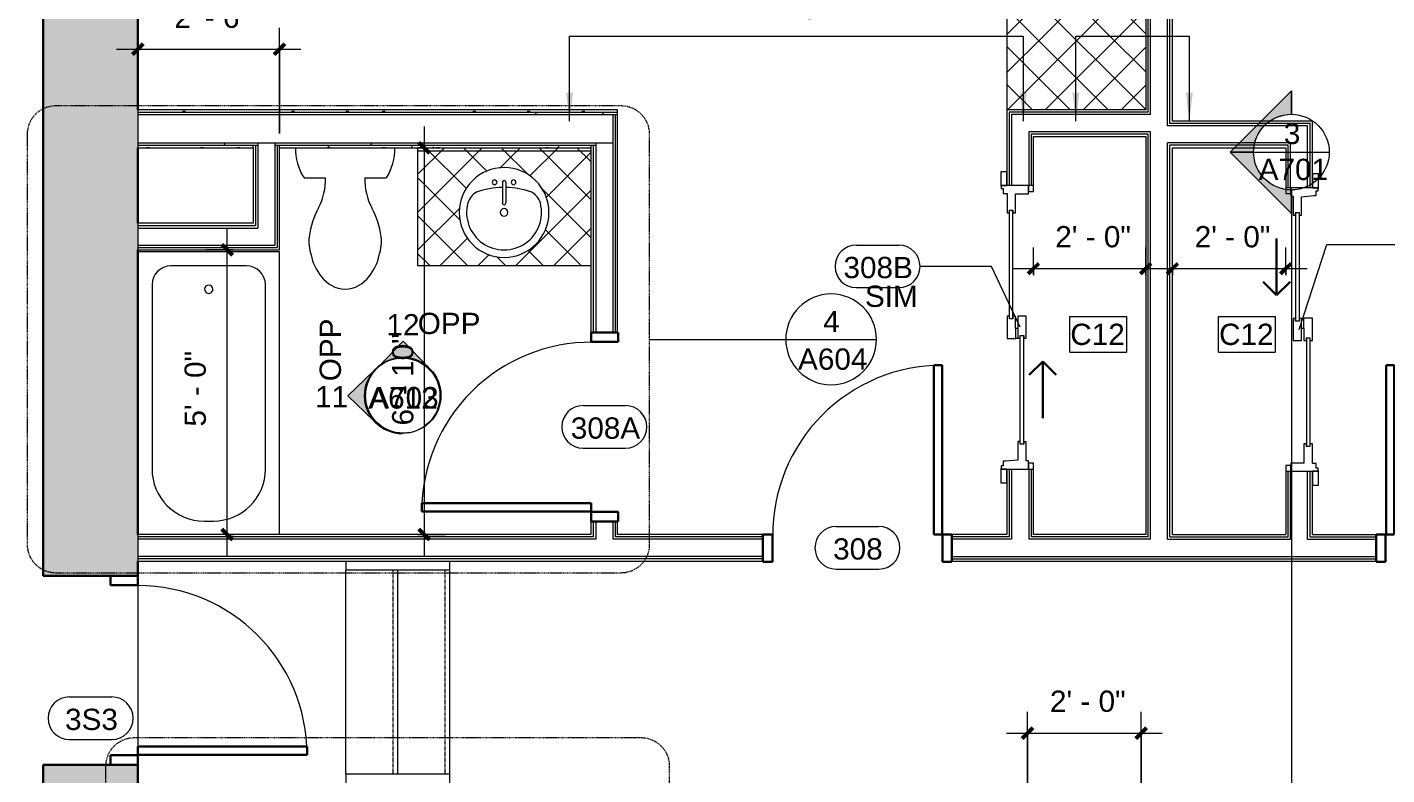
# Model space of a CAD drawing. Header units: inches. Extents: x -1176 to 1474, y -2632 to 978.
# Drawn here: x -593.5 to -305.8, y 305 to 463.2 of the extents above; entities that cross this region are included whole.
import ezdxf

# ---------------------------------------------------------------- set-up
doc = ezdxf.new("R2010")
doc.units = ezdxf.units.IN
doc.header["$MEASUREMENT"] = 0
doc.linetypes.add('Dash Dot 3_16_', pattern=[0.3125, 0.1875, -0.0625, 0, -0.0625])
doc.linetypes.add('Overhead 1_16_', pattern=[0.101562, 0.0625, -0.039062])
for name, color, linetype, lineweight in [('A-ANNO-DIMS', 211, 'Continuous', 9), ('A-ANNO-DIMS-48', 211, 'Continuous', 9), ('A-ANNO-KEYN', 231, 'Continuous', 9), ('A-ANNO-NOTE', 131, 'Continuous', 9), ('A-ANNO-SYMB', 150, 'Continuous', 9), ('A-DETL-GENF', 92, 'Continuous', 9), ('A-DOOR', 31, 'Continuous', 18), ('A-DOOR-FRAM', 31, 'Continuous', 30), ('A-DOOR-GLAZ', 31, 'Continuous', 9), ('A-DOOR-IDEN', 31, 'Continuous', 9), ('A-DOOR-OPNG', 31, 'Continuous', 30), ('A-WALL', 113, 'Continuous', 18), ('A-WALL-PATT', 111, 'Continuous', 18), ('G-ANNO-SYMB', 111, 'Continuous', 9), ('I-WALL', 2, 'Continuous', 18), ('P-SANR-FIXT', 6, 'Continuous', 9), ('Q-CASE', 31, 'Continuous', 9), ('S-STRS', 31, 'Continuous', 18)]:
    doc.layers.add(name, color=color, linetype=linetype, lineweight=lineweight)
doc.styles.add('Arial', font='arial.ttf', dxfattribs={"height": 4.5})
doc.styles.add('Swis721 Lt BT', font='swissl.ttf', dxfattribs={"height": 4.5})
doc.styles.add('Swis721 Lt BT_2', font='swissl.ttf', dxfattribs={"height": 0.09375})
doc.dimstyles.new('OTJ_-_3_32__Linear__1_2__Tolerance', dxfattribs={"dimscale": 12, "dimtxt": 4.748918, "dimasz": 0.1875, "dimexe": 0.375, "dimexo": 0.25, "dimgap": 0.25, "dimtad": 1, "dimdec": 1, "dimrnd": 0.5, "dimzin": 3, "dimdsep": 46, "dimlunit": 4, "dimtxsty": 'Swis721 Lt BT', "dimblk1": 'OBLIQUE', "dimblk2": 'OBLIQUE', "dimsah": 1, "dimcen": 0.09, "dimdle": 0.375, "dimazin": 0, "dimtfac": 1, "dimtdec": 4, "dimtix": 1, "dimtmove": 0, "dimatfit": 3, "dimfxl": 1, "dimtvp": 1, "dimfrac": 2, "dimtolj": 1, "dimtzin": 0, "dimarcsym": 2})
doc.dimstyles.new('OTJ_-_3_32__Linear__1_2__Tolerance_1', dxfattribs={"dimscale": 12, "dimtxt": 4.748918, "dimasz": 0.1875, "dimexe": 0.375, "dimexo": 0.25, "dimgap": 0.25, "dimtad": 1, "dimdec": 1, "dimrnd": 0.5, "dimzin": 3, "dimdsep": 46, "dimlunit": 4, "dimtxsty": 'Swis721 Lt BT', "dimblk1": 'OBLIQUE', "dimblk2": 'OBLIQUE', "dimsah": 1, "dimcen": 0.09, "dimdle": 0.375, "dimazin": 0, "dimtfac": 1, "dimtdec": 4, "dimtix": 1, "dimtmove": 2, "dimatfit": 3, "dimfxl": 1, "dimtvp": 1, "dimfrac": 2, "dimtolj": 1, "dimtzin": 0, "dimarcsym": 2})
pattern_1 = [(0, (0, 0), (15.36, 3.84), [0.634, -10.886, 0.634, -10.886, -61.44]), (0, (0, 0), (15.36, 3.84), [-23.04, 0.634, -22.406, 0.634, -10.886, -26.88]), (0, (0, 0), (15.36, 3.84), [-57.6, 0.634, -7.046, 0.634, -18.566]), (120, (5.76, 1.92), (-11.005538, 11.38215), [0.634, -10.886, 0.634, -10.886, -61.44]), (120, (5.76, 1.92), (-11.005538, 11.38215), [-23.04, 0.634, -22.406, 0.634, -10.886, -26.88]), (120, (5.76, 1.92), (-11.005538, 11.38215), [-57.6, 0.634, -7.046, 0.634, -18.566]), (240, (7.68, 9.6), (-4.354462, -15.22215), [0.634, -10.886, 0.634, -10.886, -61.44]), (240, (7.68, 9.6), (-4.354462, -15.22215), [-23.04, 0.634, -22.406, 0.634, -10.886, -26.88]), (240, (7.68, 9.6), (-4.354462, -15.22215), [-57.6, 0.634, -7.046, 0.634, -18.566])]

# ---------------------------------------------------------------- blocks, each defined once
blk = doc.blocks.new('Single Flush - D1 3_ X 8_-8250001-3rd Floor Construction')
at = {"layer": 'A-DOOR', "lineweight": 30}
for p, q in [((16.15625, -2.8125), (17.90625, -2.8125)), ((16.15625, -38.625), (16.15625, -2.8125)), ((17.90625, -2.8125), (17.90625, -38.625)), ((17.90625, -38.625), (16.15625, -38.625))]:
    blk.add_line(p, q, dxfattribs=at)
at = {"layer": 'A-DOOR', "lineweight": 9}
blk.add_arc((17.90625, -2.8125), 35.8125, 179.5, 270, dxfattribs=at)
at = {"layer": 'A-DOOR-FRAM'}
for p, q in [((-20, 2.9375), (-20, -2.8125)), ((-20, 2.9375), (-18, 2.9375)), ((-18, 2.9375), (-18, -2.8125)), ((18.000004, 2.9375), (18.000004, -2.8125)), ((18.000004, 2.9375), (20.000004, 2.9375)), ((20.000004, 2.9375), (20.000004, -2.8125)), ((-20, -2.8125), (-18, -2.8125)), ((18.000004, -2.8125), (20.000004, -2.8125))]:
    blk.add_line(p, q, dxfattribs=at)
blk = doc.blocks.new('Single Flush - D2 3_ X 8_-8249846-3rd Floor Construction')
at = {"layer": 'A-DOOR', "lineweight": 30}
for p, q in [((16.15625, 45.8125), (16.15625, 10)), ((17.90625, 45.8125), (16.15625, 45.8125)), ((17.90625, 10), (17.90625, 45.8125)), ((16.15625, 10), (17.90625, 10))]:
    blk.add_line(p, q, dxfattribs=at)
at = {"layer": 'A-DOOR', "lineweight": 9}
for start, end in [(90, 179.9988288), (179.9988288, 180.5)]:
    blk.add_arc((17.90625, 10), 35.8125, start, end, dxfattribs=at)
at = {"layer": 'A-DOOR-FRAM'}
for p, q in [((-20, 4.25), (-20, 10)), ((-20, 10), (-18, 10)), ((-18, 4.25), (-18, 10)), ((18.000004, 4.25), (18.000004, 10)), ((18.000004, 10), (20.000004, 10)), ((20.000004, 4.25), (20.000004, 10)), ((-20, 4.25), (-18, 4.25)), ((18.000004, 4.25), (20.000004, 4.25))]:
    blk.add_line(p, q, dxfattribs=at)
blk = doc.blocks.new('Door-Sliding-JELD-WEN-2_Panel-Stationary_Active-Wide_Stile-EpicVue - D6 5_ X 8_-8222142-3rd Floor Construction')
at = {"layer": 'A-DETL-GENF'}
for p, q in [((-29.86, 4.12), (-32.91, 4.12)), ((-32.91, 4.12), (-32.91, 2.86)), ((-30, 2.86), (-30, 4.04)), ((-30, 4.04), (-29.86, 4.04)), ((-29.34, 4.01), (-30, 4.01)), ((-30, 4.01), (-30, -1.74)), ((-29.86, 4.04), (-29.86, 4.12)), ((-29.34, 3.61), (-29.34, 4.01)), ((-28.34, 3.61), (-29.34, 3.61)), ((-28.34, 3.12), (-28.34, 3.61)), ((-28.11, 0.52), (-28.34, 3.12)), ((29.34, 3.61), (28.33, 3.61)), ((28.33, 3.61), (28.33, 2.8)), ((30, 4.01), (29.34, 4.01)), ((29.34, 4.01), (29.34, 3.61)), ((29.86, 4.12), (29.86, 4.04)), ((32.91, 4.12), (29.86, 4.12)), ((29.86, 4.04), (30, 4.04)), ((30, 4.04), (30, 2.86)), ((30, -1.74), (30, 4.01)), ((32.91, 2.86), (32.91, 4.12)), ((-32.91, 2.86), (-30, 2.86)), ((-24.21, 0.52), (-28.11, 0.52)), ((-24.75, -0.74), (-24.75, 0.01)), ((-24.75, 0.01), (-24.21, 0.01)), ((-24.21, 0.01), (-24.21, 0.52)), ((2.32, 2.8), (-2.37, 2.8)), ((-2.37, 2.8), (-2.37, 0.96)), ((-2.37, 0.96), (-2.32, 0.96)), ((-2.32, 1.01), (-2.32, 0.96)), ((-0.28, 1.01), (-2.32, 1.01)), ((-2.32, 0.96), (-2.32, 0.01)), ((-0.28, 0.52), (-2.32, 0.52)), ((-2.32, 0.01), (-1.78, 0.01)), ((-1.78, 0.01), (-1.78, -0.74)), ((-0.28, 0.52), (-0.28, 1.01)), ((-0.28, 1.01), (2.31, 1.01)), ((2.31, 0.52), (-0.28, 0.52)), ((1.78, 1.54), (1.78, 2.29)), ((1.78, 2.29), (2.32, 2.29)), ((2.31, 1.54), (1.78, 1.54)), ((2.31, 1.01), (2.31, 1.54)), ((2.31, -1.27), (2.31, 0.52)), ((2.32, 2.29), (2.32, 2.8)), ((24.2, 2.8), (24.2, 2.29)), ((28.33, 2.8), (24.2, 2.8)), ((24.2, 2.29), (24.75, 2.29)), ((24.75, 1.54), (24.21, 1.54)), ((24.21, 1.54), (24.21, 1.01)), ((24.21, 1.01), (28.25, 1.01)), ((24.75, 2.29), (24.75, 1.54)), ((28.25, 1.01), (28.25, -1.74)), ((30, 2.86), (32.91, 2.86)), ((-30, -1.74), (-28.25, -1.74)), ((-28.25, -1.74), (-28.25, -1.27)), ((-28.25, -1.27), (-24.22, -1.27)), ((-24.22, -0.74), (-24.75, -0.74)), ((-24.22, -1.27), (-24.22, -0.74)), ((-1.78, -0.74), (-2.31, -0.74)), ((-2.31, -0.74), (-2.31, -1.27)), ((-2.31, -1.27), (2.31, -1.27)), ((28.25, -1.74), (30, -1.74))]:
    blk.add_line(p, q, dxfattribs=at)
at = {"layer": 'A-DOOR-FRAM', "lineweight": 9}
for p, q in [((-28.75, -1.74), (-30, -1.74)), ((-30, -1.74), (-30, -2.81)), ((-30, -2.81), (-28.75, -2.81)), ((-28.75, -2.81), (-28.75, -1.74)), ((28.75, -1.74), (28.75, -2.81)), ((30, -1.74), (28.75, -1.74)), ((28.75, -2.81), (30, -2.81)), ((30, -2.81), (30, -1.74))]:
    blk.add_line(p, q, dxfattribs=at)
at = {"layer": 'A-DOOR-GLAZ'}
for p, q in [((-24.75, 0.01), (-1.78, 0.01)), ((1.78, 2.29), (24.75, 2.29)), ((1.78, 1.54), (24.75, 1.54)), ((-24.75, -0.74), (-1.78, -0.74))]:
    blk.add_line(p, q, dxfattribs=at)
at = {"layer": 'A-DOOR-OPNG'}
for p, q in [((-10.1, -1.92), (-7.27, -4.75)), ((-7.27, -4.75), (-19.27, -4.75)), ((-10.1, -7.58), (-7.27, -4.75))]:
    blk.add_line(p, q, dxfattribs=at)
blk = doc.blocks.new('Vanity Counter Top w Round Sink Hole - 24_ Depth-7683068-3rd Floor Construction')
at = {"layer": 'Q-CASE'}
h = blk.add_hatch(dxfattribs=at)
h.set_pattern_fill('FP_26', color=256, style=0, pattern_type=2)
h.set_pattern_definition([(225, (-526.459, 437.708), (4.006467, -4.006467), []), (315, (-526.459, 437.708), (4.006467, 4.006467), [])])
h.paths.add_polyline_path([(-38.01, 25), (-52.26, 25), (-52.26, 0), (-15.64, 0), (-15.64, 25), (-34.58, 25)], flags=0)
h.paths.add_polyline_path([(-33.89, 23.21), (-31.77, 22.97), (-29.77, 22.27), (-27.96, 21.14), (-26.46, 19.63), (-25.33, 17.83), (-24.63, 15.82), (-24.39, 13.71), (-24.63, 11.59), (-25.33, 9.59), (-26.46, 7.78), (-27.96, 6.28), (-29.77, 5.15), (-31.77, 4.45), (-33.89, 4.21), (-36, 4.45), (-38.01, 5.15), (-39.81, 6.28), (-41.31, 7.78), (-42.45, 9.59), (-43.15, 11.59), (-43.39, 13.71), (-43.15, 15.82), (-42.45, 17.83), (-41.31, 19.63), (-39.81, 21.14), (-38.01, 22.27), (-36, 22.97)], flags=0)
for p, q in [((-52.26, 25), (-15.64, 25)), ((-15.64, 25), (-15.64, 0)), ((-52.26, 0.75), (-15.64, 0.75))]:
    blk.add_line(p, q, dxfattribs=at)
blk = doc.blocks.new('Sink Vanity-Round - 19_ x 19_-V8-3rd Floor Construction')
at = {"layer": 'P-SANR-FIXT'}
for p, q in [((3.43, -9.73), (3.43, -5.36)), ((4.18, -9.73), (4.18, -5.36))]:
    blk.add_line(p, q, dxfattribs=at)
for centre, radius, start, end in [((3.81, -3.35), 9.5, 90, 270), ((3.81, -3.35), 9.5, 270, 90), ((3.81, -3.35), 7.93, 345.3071, 194.6929), ((3.81, -3.35), 0.812, 0, 180), ((0.05, -4.11), 4.12, 197.8096, 239.2073), ((3.81, -3.35), 0.812, 180, 0), ((3.81, -5.36), 0.375, 0, 180), ((7.56, -4.11), 4.12, 300.7927, 342.1904), ((3.81, 9.17), 17.81, 250.7914, 268.7933), ((3.81, 9.17), 17.81, 271.2067, 289.2086), ((1.81, -9.73), 0.5, 0, 180), ((1.81, -9.73), 0.5, 180, 0), ((3.81, -9.73), 0.375, 180, 0), ((5.81, -9.73), 0.5, 0, 180), ((5.81, -9.73), 0.5, 180, 0)]:
    blk.add_arc(centre, radius, start, end, dxfattribs=at)
blk = doc.blocks.new('Single Flush - D2 3_ X 8_-V19-3rd Floor Construction')
at = {"layer": 'A-DOOR', "lineweight": 30}
for p, q in [((16.15625, -2.8125), (17.90625, -2.8125)), ((16.15625, -38.625), (16.15625, -2.8125)), ((17.90625, -2.8125), (17.90625, -38.625)), ((17.90625, -38.625), (16.15625, -38.625))]:
    blk.add_line(p, q, dxfattribs=at)
at = {"layer": 'A-DOOR', "lineweight": 9}
blk.add_arc((17.90625, -2.8125), 35.8125, 179.5, 270, dxfattribs=at)
at = {"layer": 'A-DOOR-FRAM'}
for p, q in [((-20, 2.9375), (-20, -2.8125)), ((-20, 2.9375), (-18, 2.9375)), ((-18, 2.9375), (-18, -2.8125)), ((18.000004, 2.9375), (18.000004, -2.8125)), ((18.000004, 2.9375), (20.000004, 2.9375)), ((20.000004, 2.9375), (20.000004, -2.8125)), ((-20, -2.8125), (-18, -2.8125)), ((18.000004, -2.8125), (20.000004, -2.8125))]:
    blk.add_line(p, q, dxfattribs=at)
blk = doc.blocks.new('Tub-Rectangular-3D - Tub-Rectangular-3D-8437104-3rd Floor Construction')
at = {"layer": 'P-SANR-FIXT'}
for p, q in [((16.13, 40), (-43.72, 40)), ((-43.72, 40), (-43.72, 10)), ((2.28, 37), (-36.72, 37)), ((-40.72, 33), (-40.72, 17)), ((13.28, 24), (13.28, 26)), ((-36.72, 13), (2.28, 13))]:
    blk.add_line(p, q, dxfattribs=at)
for centre, radius, start, end in [((-36.72, 33), 4, 90, 180), ((2.28, 26), 11, 360, 90), ((-35.77, 25), 0.875, 90, 270), ((-35.77, 25), 0.875, 270, 90), ((2.28, 24), 11, 270, 0), ((-36.72, 17), 4, 180, 270)]:
    blk.add_arc(centre, radius, start, end, dxfattribs=at)
blk = doc.blocks.new('P-Toilet-Floor-3D - Floor Mount-V42-3rd Floor Construction')
at = {"layer": 'P-SANR-FIXT'}
for p, q in [((-8.7, -8.31), (-4.13, -8.31)), ((4.13, -8.31), (8.7, -8.31))]:
    blk.add_line(p, q, dxfattribs=at)
for centre, radius, start, end in [((0.69, -2.25), 11.19, 178.4343, 212.8527), ((-0.69, -2.25), 11.19, 327.1473, 1.5657), ((-17.85, -8.46), 13.72, 332.9997, 0.6089), ((17.85, -8.46), 13.72, 179.3911, 207.0003), ((9.41, -22.94), 17.16, 151.2397, 172.7867), ((-9.41, -22.94), 17.16, 7.2133, 28.7603), ((0.88, -21.86), 8.56, 172.7867, 198.8936), ((-0.88, -21.86), 8.56, 341.1064, 7.2133), ((2.68, -22.72), 10.08, 190.9157, 219.9319), ((-2.68, -22.72), 10.08, 320.0681, 349.0843), ((0.18, -25.42), 6.45, 215.8378, 268.4031), ((-0.18, -25.42), 6.45, 271.5969, 324.1622)]:
    blk.add_arc(centre, radius, start, end, dxfattribs=at)
blk = doc.blocks.new('Single Flush - D1 3_ X 8_-8249534-3rd Floor Construction')
at = {"layer": 'A-DOOR', "lineweight": 30}
for p, q in [((16.15625, 38.625), (16.15625, 2.8125)), ((17.90625, 38.625), (16.15625, 38.625)), ((17.90625, 2.8125), (17.90625, 38.625)), ((16.15625, 2.8125), (17.90625, 2.8125))]:
    blk.add_line(p, q, dxfattribs=at)
at = {"layer": 'A-DOOR', "lineweight": 9}
blk.add_arc((17.90625, 2.8125), 35.8125, 90, 180.5, dxfattribs=at)
at = {"layer": 'A-DOOR-FRAM'}
for p, q in [((-20, -2.9375), (-20, 2.8125)), ((-20, 2.8125), (-18, 2.8125)), ((-18, -2.9375), (-18, 2.8125)), ((18.000004, -2.9375), (18.000004, 2.8125)), ((18.000004, 2.8125), (20.000004, 2.8125)), ((20.000004, -2.9375), (20.000004, 2.8125)), ((-20, -2.9375), (-18, -2.9375)), ((18.000004, -2.9375), (20.000004, -2.9375))]:
    blk.add_line(p, q, dxfattribs=at)
blk = doc.blocks.new('Desk67 - Desk-7661399-3rd Floor Construction')
at = {"layer": 'Q-CASE'}
h = blk.add_hatch(dxfattribs=at)
h.set_pattern_fill('FP_27', color=256, style=0, pattern_type=2)
h.set_pattern_definition([(315, (1782.499, 107.008), (4.006467, 4.006467), []), (45, (1782.499, 107.008), (-4.006467, 4.006467), [])])
h.paths.add_polyline_path([(2228.21, 463.83), (2326.18, 463.83), (2326.18, 493.2), (2322.79, 493.2), (2322.43, 492.75), (2322.06, 492.63), (2321.68, 492.53), (2321.66, 492.09), (2321.36, 491.93), (2320.8, 491.94), (2320.53, 492.11), (2320.53, 492.53), (2319.9, 492.71), (2319.75, 492.77), (2319.42, 493.2), (2228.21, 493.2), (2228.21, 475.8)], flags=0)
for p, q in [((2319.44, 493.2), (2228.21, 493.2)), ((2326.18, 493.2), (2322.77, 493.2)), ((2326.18, 484.57), (2326.18, 493.2))]:
    blk.add_line(p, q, dxfattribs=at)
blk = doc.blocks.new('Door Tag - Door Tag-41184-3rd Floor Construction')
at = {"layer": 'A-DOOR-IDEN'}
for p, q in [((-0.09375, 0.09375), (0.09375, 0.09375)), ((-0.09375, -0.09375), (0.09375, -0.09375))]:
    blk.add_line(p, q, dxfattribs=at)
for centre, start, end in [((-0.09375, 0), 90, 270), ((0.09375, 0), 270, 90)]:
    blk.add_arc(centre, 0.09375, start, end, dxfattribs=at)
blk = doc.blocks.new('Elevation - Filled Arrow 2-347888-3rd Floor Construction')
at = {"layer": 'G-ANNO-SYMB'}
blk.add_circle((0, 0), 0.1664, dxfattribs=at)
blk = doc.blocks.new('Elevation - Filled Arrow-151867-3rd Floor Construction')
at = {"layer": 'G-ANNO-SYMB'}
h = blk.add_hatch(color=256, dxfattribs=at)
edge = h.paths.add_edge_path(flags=0)
edge.add_line((0, 0.2393), (0.1103, 0.1247))
edge.add_arc((-0.0002, -0.0002), 0.1667, 48.49802, 130.55707)
edge.add_line((-0.1085, 0.1265), (0, 0.2393))
for p, q in [((0, 0.2393), (-0.1085, 0.1265)), ((-0.1084, 0.1266), (0, 0.2393)), ((0, 0.2393), (-0.1084, 0.1266)), ((0, 0.2393), (0.11, 0.1249)), ((0.1103, 0.1247), (0, 0.2393))]:
    blk.add_line(p, q, dxfattribs=at)
blk.add_arc((-0.0002, -0.0002), 0.1667, 48.49802, 130.55707, dxfattribs=at)
blk.add_ellipse((-0.0002, -0.0001), major_axis=(-0.1667, 0), ratio=0.999376, start_param=3.141593, end_param=6.283185, dxfattribs=at)
blk = doc.blocks.new('DIMBLOCK23-3rd Floor Construction')
at = {"layer": 'A-ANNO-DIMS-48'}
for p, q in [((-351.2, 410.7), (-351.2, 416.61)), ((-327.2, 410.7), (-327.2, 416.61)), ((-355.7, 412.11), (-322.7, 412.11)), ((-351.2, 412.11), (-351.2, 410.7)), ((-327.2, 412.11), (-327.2, 410.7))]:
    blk.add_line(p, q, dxfattribs=at)
at = {"layer": 'A-ANNO-DIMS-48', "lineweight": 50}
for p, q in [((-351.2, 412.11), (-352.32, 410.98)), ((-351.2, 412.11), (-350.07, 413.23)), ((-327.2, 412.11), (-328.32, 410.98)), ((-327.2, 412.11), (-326.07, 413.23))]:
    blk.add_line(p, q, dxfattribs=at)
at = {"layer": 'A-ANNO-DIMS-48', "color": 0, "insert": (-346.47, 421.12), "char_height": 4.5, "width": 17.4579, "attachment_point": 1, "line_spacing_factor": 1.005062, "style": 'Swis721 Lt BT'}
blk.add_mtext('2\' - 0"', dxfattribs=at)
blk = doc.blocks.new('_Oblique')
at = {"color": 0, "linetype": 'ByBlock', "lineweight": -2}
blk.add_line((-0.5, -0.5), (0.5, 0.5), dxfattribs=at)
blk = doc.blocks.new('DIMBLOCK24-3rd Floor Construction')
at = {"layer": 'A-ANNO-DIMS-48'}
for p, q in [((-380.57, 410.7), (-380.57, 416.61)), ((-356.82, 410.7), (-356.82, 416.61)), ((-385.07, 412.11), (-352.32, 412.11)), ((-380.57, 412.11), (-380.57, 410.7)), ((-356.82, 412.11), (-356.82, 410.7))]:
    blk.add_line(p, q, dxfattribs=at)
at = {"layer": 'A-ANNO-DIMS-48', "lineweight": 50}
for p, q in [((-380.57, 412.11), (-381.7, 410.98)), ((-380.57, 412.11), (-379.45, 413.23)), ((-356.82, 412.11), (-357.95, 410.98)), ((-356.82, 412.11), (-355.7, 413.23))]:
    blk.add_line(p, q, dxfattribs=at)
at = {"layer": 'A-ANNO-DIMS-48', "color": 0, "insert": (-375.97, 421.12), "char_height": 4.5, "width": 17.4579, "attachment_point": 1, "line_spacing_factor": 1.005062, "style": 'Swis721 Lt BT'}
blk.add_mtext('2\' - 0"', dxfattribs=at)
blk = doc.blocks.new('Align symbol - U shaped 2016 - symbol_align 01-7599245-3rd Floor Construction')
at = {"layer": 'A-ANNO-NOTE'}
for points in [[(-0.0156, 0.125), (0.0156, 0.125), (0, 0)], [(0.4844, 0.125), (0.5156, 0.125), (0.5, 0)]]:
    blk.add_hatch(color=256, dxfattribs=at).paths.add_polyline_path(points, flags=0)
for p, q in [((0, 0.375), (0.5, 0.375)), ((0, 0), (0, 0.375)), ((0.5, 0.375), (0.5, 0))]:
    blk.add_line(p, q, dxfattribs=at)
at = {"layer": 'A-ANNO-NOTE', "insert": (0.0609, 0.5442), "char_height": 0.09375, "width": 0.4545, "attachment_point": 1, "style": 'Swis721 Lt BT_2'}
blk.add_mtext('ALIGN', dxfattribs=at)
blk = doc.blocks.new('Align symbol - U shaped 2016 - symbol_align 01-8007803-3rd Floor Construction')
at = {"layer": 'A-ANNO-NOTE'}
for points in [[(-0.0156, 0.125), (0.0156, 0.125), (0, 0)], [(1.9844, 0.125), (2.0156, 0.125), (2, 0)]]:
    blk.add_hatch(color=256, dxfattribs=at).paths.add_polyline_path(points, flags=0)
for p, q in [((0, 0.375), (2, 0.375)), ((0, 0), (0, 0.375)), ((2, 0.375), (2, 0))]:
    blk.add_line(p, q, dxfattribs=at)
at = {"layer": 'A-ANNO-NOTE', "insert": (0.8109, 0.5442), "char_height": 0.09375, "width": 0.4545, "attachment_point": 1, "style": 'Swis721 Lt BT_2'}
blk.add_mtext('ALIGN', dxfattribs=at)
blk = doc.blocks.new('DIMBLOCK25-3rd Floor Construction')
at = {"layer": 'A-ANNO-DIMS-48'}
for p, q in [((-509.48, 442.21), (-509.48, 351.36)), ((-510.89, 437.71), (-504.98, 437.71)), ((-509.48, 437.71), (-510.89, 437.71)), ((-510.89, 355.86), (-504.98, 355.86)), ((-509.48, 355.86), (-510.89, 355.86))]:
    blk.add_line(p, q, dxfattribs=at)
at = {"layer": 'A-ANNO-DIMS-48', "lineweight": 50}
for p, q in [((-509.48, 437.71), (-510.61, 438.83)), ((-509.48, 437.71), (-508.36, 436.58)), ((-509.48, 355.86), (-510.61, 356.98)), ((-509.48, 355.86), (-508.36, 354.73))]:
    blk.add_line(p, q, dxfattribs=at)
at = {"layer": 'A-ANNO-DIMS-48', "color": 0, "insert": (-516.28, 378.92), "char_height": 4.5, "width": 21.438, "attachment_point": 1, "rotation": 90, "line_spacing_factor": 1.005062, "style": 'Swis721 Lt BT'}
blk.add_mtext('6\' - 10"', dxfattribs=at)
blk = doc.blocks.new('DIMBLOCK26-3rd Floor Construction')
at = {"layer": 'A-ANNO-DIMS-48'}
for p, q in [((-570.07, 457.15), (-570.07, 463.06)), ((-540.07, 440.71), (-540.07, 463.06)), ((-574.57, 458.56), (-535.57, 458.56)), ((-570.07, 458.56), (-570.07, 457.15)), ((-540.07, 458.56), (-540.07, 440.71))]:
    blk.add_line(p, q, dxfattribs=at)
at = {"layer": 'A-ANNO-DIMS-48', "lineweight": 50}
for p, q in [((-570.07, 458.56), (-571.2, 457.44)), ((-570.07, 458.56), (-568.95, 459.69)), ((-540.07, 458.56), (-541.2, 457.44)), ((-540.07, 458.56), (-538.95, 459.69))]:
    blk.add_line(p, q, dxfattribs=at)
at = {"layer": 'A-ANNO-DIMS-48', "color": 0, "insert": (-562.34, 467.57), "char_height": 4.5, "width": 17.4579, "attachment_point": 1, "line_spacing_factor": 1.005062, "style": 'Swis721 Lt BT'}
blk.add_mtext('2\' - 6"', dxfattribs=at)
blk = doc.blocks.new('DIMBLOCK27-3rd Floor Construction')
at = {"layer": 'A-ANNO-DIMS-48'}
for p, q in [((-551.19, 351.36), (-551.19, 420.58)), ((-549.78, 416.08), (-555.69, 416.08)), ((-551.19, 416.08), (-549.78, 416.08)), ((-549.78, 355.86), (-555.69, 355.86)), ((-551.19, 355.86), (-549.78, 355.86))]:
    blk.add_line(p, q, dxfattribs=at)
at = {"layer": 'A-ANNO-DIMS-48', "lineweight": 50}
for p, q in [((-551.19, 416.08), (-552.31, 417.21)), ((-551.19, 416.08), (-550.06, 414.96)), ((-551.19, 355.86), (-552.31, 356.98)), ((-551.19, 355.86), (-550.06, 354.73))]:
    blk.add_line(p, q, dxfattribs=at)
at = {"layer": 'A-ANNO-DIMS-48', "color": 0, "insert": (-560.19, 378.69), "char_height": 4.5, "width": 17.4579, "attachment_point": 1, "rotation": 90, "line_spacing_factor": 1.005062, "style": 'Swis721 Lt BT'}
blk.add_mtext('5\' - 0"', dxfattribs=at)
blk = doc.blocks.new('DIMBLOCK31-3rd Floor Construction')
at = {"layer": 'A-ANNO-DIMS-48'}
for p, q in [((-381.82, 299.03), (-381.82, 318.32)), ((-357.82, 300.62), (-357.82, 318.32)), ((-386.32, 313.82), (-353.32, 313.82)), ((-381.82, 313.82), (-381.82, 299.03)), ((-357.82, 313.82), (-357.82, 300.62))]:
    blk.add_line(p, q, dxfattribs=at)
at = {"layer": 'A-ANNO-DIMS-48', "lineweight": 50}
for p, q in [((-381.82, 313.82), (-382.95, 312.69)), ((-381.82, 313.82), (-380.7, 314.94)), ((-357.82, 313.82), (-358.95, 312.69)), ((-357.82, 313.82), (-356.7, 314.94))]:
    blk.add_line(p, q, dxfattribs=at)
at = {"layer": 'A-ANNO-DIMS-48', "color": 0, "insert": (-377.09, 322.82), "char_height": 4.5, "width": 17.4579, "attachment_point": 1, "line_spacing_factor": 1.005062, "style": 'Swis721 Lt BT'}
blk.add_mtext('2\' - 0"', dxfattribs=at)
blk = doc.blocks.new('Floor Plan - Callout Head-3511279-3rd Floor Construction')
at = {"layer": 'A-ANNO-SYMB'}
blk.add_line((-0.2, 0), (0.2, 0), dxfattribs=at)
for start, end in [(360, 180), (180, 360)]:
    blk.add_arc((0, 0), 0.2, start, end, dxfattribs=at)
blk = doc.blocks.new('Section - Section Head - Filled-1367765-3rd Floor Construction')
at = {"layer": 'G-ANNO-SYMB'}
h = blk.add_hatch(color=256, dxfattribs=at)
edge = h.paths.add_edge_path(flags=0)
edge.add_line((-0.5202, 0), (-0.25, 0.2702))
edge.add_line((-0.25, 0.2702), (-0.25, 0.1667))
edge.add_arc((-0.25, 0), 0.1667, 90, 180)
edge.add_line((-0.4167, 0), (-0.5202, 0))
h = blk.add_hatch(color=256, dxfattribs=at)
edge = h.paths.add_edge_path(flags=0)
edge.add_line((0.0202, 0), (-0.0833, 0))
edge.add_arc((-0.25, 0), 0.1667, 0, 90)
edge.add_line((-0.25, 0.1667), (-0.25, 0.2702))
edge.add_line((-0.25, 0.2702), (0.0202, 0))
for p, q in [((-0.25, 0.2702), (-0.5202, 0)), ((-0.25, 0.2702), (-0.5202, 0)), ((-0.25, 0.2702), (0.0202, 0)), ((-0.25, 0.1667), (-0.25, 0.2702)), ((0.0202, 0), (-0.25, 0.2702)), ((-0.25, 0.2702), (-0.25, 0.1667)), ((-0.5202, 0), (-0.4167, 0)), ((-0.0833, 0), (0.0202, 0)), ((-0.5202, 0), (-0.4167, 0)), ((-0.4167, 0), (-0.5202, 0)), ((0.0202, 0), (-0.0833, 0)), ((-0.0833, 0), (0.0202, 0))]:
    blk.add_line(p, q, dxfattribs=at)
for start, end in [(0, 180), (360, 180), (90, 180), (0, 90), (180, 360)]:
    blk.add_arc((-0.25, 0), 0.1667, start, end, dxfattribs=at)
blk = doc.blocks.new('Keynote Tag - Keynote Number - Boxed-135510-3rd Floor Construction')
at = {"layer": 'A-ANNO-KEYN'}
for p, q in [((-0.125, -0.0792), (-0.125, 0.0781)), ((-0.125, 0.0781), (0.125, 0.0781)), ((0.125, 0.0781), (0.125, -0.0792)), ((-0.125, -0.0792), (0.125, -0.0792))]:
    blk.add_line(p, q, dxfattribs=at)

msp = doc.modelspace()

# ---------------------------------------------------------------- hatches: boundary and pattern name
at = {"layer": 'A-WALL-PATT', "lineweight": 9}
h = msp.add_hatch(color=7, dxfattribs=at)
h.paths.add_polyline_path([(-584.07, 190.25), (-570.07, 190.25), (-570.07, 242.47), (-590.07, 242.47), (-590.07, 190.25)], flags=0)
h.paths.add_polyline_path([(-590.07, 282.47), (-570.07, 282.47), (-570.07, 307.14), (-590.07, 307.14)], flags=0)
h.paths.add_polyline_path([(-570.07, 347.14), (-570.07, 543.68), (-590.07, 543.68), (-590.07, 347.14)], flags=0)
h = msp.add_hatch(dxfattribs=at)
h.set_pattern_fill('FP_1', color=256, style=0, pattern_type=2)
h.set_pattern_definition(pattern_1)
h.paths.add_polyline_path([(-570.07, 445.21), (-468.57, 445.21), (-468.57, 445.71), (-570.07, 445.71)], flags=0)
h = msp.add_hatch(dxfattribs=at)
h.set_pattern_fill('FP_1', color=256, style=0, pattern_type=2)
h.set_pattern_definition(pattern_1)
h.paths.add_polyline_path([(-469.07, 444.71), (-468.57, 444.71), (-468.57, 445.21), (-570.07, 445.21), (-570.07, 444.71), (-469.57, 444.71)], flags=0)
h = msp.add_hatch(dxfattribs=at)
h.set_pattern_fill('FP_1', color=256, style=0, pattern_type=2)
h.set_pattern_definition(pattern_1)
h.paths.add_polyline_path([(-473.7, 438.21), (-473.2, 438.21), (-473.2, 438.71), (-541.07, 438.71), (-541.07, 438.21), (-474.2, 438.21)], flags=0)
h.paths.add_polyline_path([(-545.7, 438.21), (-544.7, 438.21), (-544.7, 438.71), (-570.07, 438.71), (-570.07, 438.21), (-555.69, 438.21)], flags=0)
h = msp.add_hatch(dxfattribs=at)
h.set_pattern_fill('FP_1', color=256, style=0, pattern_type=2)
h.set_pattern_definition(pattern_1)
h.paths.add_polyline_path([(-480.93, 437.71), (-474.2, 437.71), (-474.2, 438.21), (-540.07, 438.21), (-540.07, 437.71), (-499.62, 437.71)], flags=0)
h.paths.add_polyline_path([(-545.7, 437.71), (-545.7, 438.21), (-570.07, 438.21), (-570.07, 437.71), (-555.69, 437.71)], flags=0)

# ---------------------------------------------------------------- linework, layer by layer
at = {"layer": 'A-ANNO-SYMB', "linetype": 'Dash Dot 3_16_'}
for p, q in [((-467.79, 446.54), (-587.48, 446.54)), ((-593.48, 440.54), (-593.48, 353.77)), ((-461.79, 353.77), (-461.79, 440.54)), ((-587.48, 347.77), (-467.79, 347.77)), ((-463.55, 312.8), (-570.89, 312.8)), ((-576.89, 306.8), (-576.89, 212)), ((-457.55, 212), (-457.55, 306.8))]:
    msp.add_line(p, q, dxfattribs=at)
at = {"layer": 'A-ANNO-SYMB'}
msp.add_line((-461.79, 397.15), (-432.99, 397.15), dxfattribs=at)
at = {"layer": 'A-ANNO-SYMB', "linetype": 'Dash Dot 3_16_'}
for centre, start, end in [((-587.48, 440.54), 90, 180), ((-467.79, 440.54), 0, 90), ((-587.48, 353.77), 180, 270), ((-467.79, 353.77), 270, 0), ((-570.89, 306.8), 90, 180), ((-463.55, 306.8), 0, 90)]:
    msp.add_arc(centre, 6, start, end, dxfattribs=at)
at = {"layer": 'A-DOOR-IDEN'}
for p, q in [((-324.38, 399.23), (-318.48, 417.2)), ((-318.48, 417.2), (-303.57, 417.2)), ((-389.48, 412.59), (-404.57, 412.59)), ((-383.38, 399.71), (-389.48, 412.59))]:
    msp.add_line(p, q, dxfattribs=at)
at = {"layer": 'A-WALL', "color": 8, "lineweight": 30}
for p, q in [((-590.07, 563.68), (-590.07, 347.14)), ((-570.07, 445.71), (-570.07, 543.68)), ((-570.07, 421.71), (-570.07, 437.71)), ((-570.07, 355.86), (-570.07, 416.08)), ((-570.07, 347.14), (-570.07, 350.23)), ((-590.07, 347.14), (-570.07, 347.14)), ((-570.07, 307.14), (-590.07, 307.14)), ((-590.07, 307.14), (-590.07, 282.47)), ((-570.07, 303.12), (-570.07, 307.14))]:
    msp.add_line(p, q, dxfattribs=at)
at = {"layer": 'A-WALL'}
for p, q in [((-356.32, 445.21), (-356.32, 543.68)), ((-355.82, 444.71), (-355.82, 543.68)), ((-352.2, 442.33), (-352.2, 543.68)), ((-351.7, 442.83), (-351.7, 543.68)), ((-570.07, 445.71), (-570.07, 437.71)), ((-570.07, 445.21), (-468.57, 445.21)), ((-570.07, 444.71), (-468.57, 444.71)), ((-469.57, 444.71), (-469.57, 398.62)), ((-469.07, 444.71), (-469.07, 398.62)), ((-356.32, 445.21), (-385.7, 445.21)), ((-385.7, 445.21), (-385.7, 429.71)), ((-355.82, 444.71), (-385.2, 444.71)), ((-385.2, 444.71), (-385.2, 429.71)), ((-355.82, 441.08), (-381.57, 441.08)), ((-381.57, 441.08), (-381.57, 429.71)), ((-356.32, 440.58), (-381.07, 440.58)), ((-381.07, 440.58), (-381.07, 429.71)), ((-356.32, 355.36), (-356.32, 440.58)), ((-355.82, 354.86), (-355.82, 441.08)), ((-322.57, 442.33), (-352.2, 442.33)), ((-322.07, 442.83), (-351.7, 442.83)), ((-322.57, 429.23), (-322.57, 442.33)), ((-322.07, 429.23), (-322.07, 442.83)), ((-570.07, 438.71), (-469.57, 438.71)), ((-570.07, 438.21), (-544.7, 438.21)), ((-545.7, 437.71), (-545.7, 438.21)), ((-545.2, 438.21), (-545.2, 421.21)), ((-544.7, 438.71), (-544.7, 420.71)), ((-541.07, 438.71), (-541.07, 417.08)), ((-541.07, 438.21), (-474.2, 438.21)), ((-540.57, 438.21), (-540.57, 416.58)), ((-540.07, 437.71), (-540.07, 438.21)), ((-474.2, 438.21), (-474.2, 437.71)), ((-474.2, 438.21), (-473.2, 438.21)), ((-473.7, 438.21), (-473.7, 398.62)), ((-473.2, 438.71), (-473.2, 398.62)), ((-326.2, 438.71), (-352.2, 438.71)), ((-352.2, 354.86), (-352.2, 438.71)), ((-326.7, 438.21), (-351.7, 438.21)), ((-351.7, 355.36), (-351.7, 438.21)), ((-326.7, 429.23), (-326.7, 438.21)), ((-326.2, 429.23), (-326.2, 438.71)), ((-570.07, 421.71), (-570.07, 416.08)), ((-570.07, 421.21), (-545.2, 421.21)), ((-570.07, 420.71), (-544.7, 420.71)), ((-570.07, 417.08), (-541.07, 417.08)), ((-570.07, 416.58), (-540.57, 416.58)), ((-385.7, 369.71), (-385.7, 355.36)), ((-385.2, 369.71), (-385.2, 354.86)), ((-381.57, 369.71), (-381.57, 354.86)), ((-381.07, 369.71), (-381.07, 355.36)), ((-326.7, 355.36), (-326.7, 369.23)), ((-326.2, 354.86), (-326.2, 369.23)), ((-322.57, 354.86), (-322.57, 369.23)), ((-322.07, 355.36), (-322.07, 369.23)), ((-473.7, 358.62), (-473.7, 355.36)), ((-473.2, 358.62), (-473.2, 354.86)), ((-469.57, 358.62), (-469.57, 354.86)), ((-469.07, 358.62), (-469.07, 355.36)), ((-570.07, 355.86), (-570.07, 350.23)), ((-473.7, 355.36), (-570.07, 355.36)), ((-473.2, 354.86), (-570.07, 354.86)), ((-437.82, 354.86), (-469.57, 354.86)), ((-437.82, 355.36), (-469.07, 355.36)), ((-385.7, 355.36), (-397.82, 355.36)), ((-385.2, 354.86), (-397.82, 354.86)), ((-355.82, 354.86), (-381.57, 354.86)), ((-356.32, 355.36), (-381.07, 355.36)), ((-352.2, 354.86), (-326.2, 354.86)), ((-351.7, 355.36), (-326.7, 355.36)), ((-322.57, 354.86), (-308.08, 354.86)), ((-322.07, 355.36), (-308.08, 355.36)), ((-437.82, 351.23), (-570.07, 351.23)), ((-397.82, 351.23), (-308.08, 351.23)), ((-437.82, 350.73), (-570.07, 350.73)), ((-397.82, 350.73), (-308.08, 350.73))]:
    msp.add_line(p, q, dxfattribs=at)
at = {"layer": 'G-ANNO-SYMB'}
for p, q in [((-334.01, 436.77), (-318.01, 436.77)), ((-326.01, 424.77), (-326.01, 104.68))]:
    msp.add_line(p, q, dxfattribs=at)
at = {"layer": 'I-WALL'}
for p, q in [((-356.82, 543.68), (-356.82, 445.71)), ((-351.2, 443.33), (-351.2, 543.68)), ((-468.57, 445.71), (-570.07, 445.71)), ((-468.57, 398.62), (-468.57, 445.71)), ((-356.82, 445.71), (-386.2, 445.71)), ((-386.2, 445.71), (-386.2, 429.71)), ((-321.57, 443.33), (-351.2, 443.33)), ((-321.57, 429.23), (-321.57, 443.33)), ((-570.07, 437.71), (-545.7, 437.71)), ((-545.7, 437.71), (-545.7, 421.71)), ((-540.07, 437.71), (-474.2, 437.71)), ((-540.07, 416.08), (-540.07, 437.71)), ((-474.2, 437.71), (-474.2, 398.62)), ((-380.57, 440.08), (-356.82, 440.08)), ((-380.57, 429.71), (-380.57, 440.08)), ((-356.82, 440.08), (-356.82, 355.86)), ((-351.2, 437.71), (-327.2, 437.71)), ((-351.2, 355.86), (-351.2, 437.71)), ((-327.2, 437.71), (-327.2, 429.23)), ((-545.7, 421.71), (-570.07, 421.71)), ((-570.07, 416.08), (-540.07, 416.08)), ((-474.2, 398.62), (-468.57, 398.62)), ((-386.2, 369.71), (-386.2, 355.86)), ((-380.57, 355.86), (-380.57, 369.71)), ((-327.2, 369.23), (-327.2, 355.86)), ((-321.57, 355.86), (-321.57, 369.23)), ((-468.57, 358.62), (-474.2, 358.62)), ((-474.2, 358.62), (-474.2, 355.86)), ((-468.57, 355.86), (-468.57, 358.62)), ((-474.2, 355.86), (-570.07, 355.86)), ((-437.82, 355.86), (-468.57, 355.86)), ((-437.82, 350.23), (-437.82, 355.86)), ((-386.2, 355.86), (-397.82, 355.86)), ((-397.82, 355.86), (-397.82, 350.23)), ((-356.82, 355.86), (-380.57, 355.86)), ((-351.2, 355.86), (-327.2, 355.86)), ((-321.57, 355.86), (-308.08, 355.86)), ((-308.08, 355.86), (-308.08, 350.23)), ((-570.07, 350.23), (-437.82, 350.23)), ((-397.82, 350.23), (-308.08, 350.23))]:
    msp.add_line(p, q, dxfattribs=at)
at = {"layer": 'S-STRS', "lineweight": 9}
for p, q in [((-526.07, 350.23), (-526.07, 348.29)), ((-515.07, 348.29), (-526.07, 348.29)), ((-526.07, 305.12), (-526.07, 348.29)), ((-504.07, 348.29), (-515.07, 348.29)), ((-515.07, 305.12), (-515.07, 348.29)), ((-504.07, 348.29), (-504.07, 350.23)), ((-504.07, 305.12), (-504.07, 348.29)), ((-570.07, 347.14), (-570.07, 307.14)), ((-526.07, 305.12), (-526.07, 303.12)), ((-515.07, 305.12), (-526.07, 305.12)), ((-504.07, 305.12), (-515.07, 305.12)), ((-504.07, 303.12), (-504.07, 305.12))]:
    msp.add_line(p, q, dxfattribs=at)
at = {"layer": 'S-STRS', "linetype": 'Overhead 1_16_', "lineweight": 9}
for p, q in [((-516.07, 305.12), (-516.07, 348.29)), ((-505.07, 305.12), (-505.07, 348.29))]:
    msp.add_line(p, q, dxfattribs=at)

# ---------------------------------------------------------------- block references
at = {"layer": 'A-ANNO-KEYN', "xscale": 47.99999999999997, "yscale": 47.99999999999997, "zscale": 47.99999999999997}
for p in [(-366.9, 398.24), (-335.42, 398.24)]:
    msp.add_blockref('Keynote Tag - Keynote Number - Boxed-135510-3rd Floor Construction', p, dxfattribs=at)
at = {"layer": 'A-ANNO-NOTE', "xscale": 48, "yscale": 48, "zscale": 48}
for name, p in [('Align symbol - U shaped 2016 - symbol_align 01-8007803-3rd Floor Construction', (-478.73, 443.33)), ('Align symbol - U shaped 2016 - symbol_align 01-7599245-3rd Floor Construction', (-371.61, 443.33))]:
    msp.add_blockref(name, p, dxfattribs=at)
at = {"layer": 'A-ANNO-SYMB', "xscale": 47.99999999999997, "yscale": 47.99999999999997, "zscale": 47.99999999999997}
msp.add_blockref('Floor Plan - Callout Head-3511279-3rd Floor Construction', (-423.39, 397.15), dxfattribs=at)
at = {"layer": 'A-DOOR'}
for name, p, rotation in [('Door-Sliding-JELD-WEN-2_Panel-Stationary_Active-Wide_Stile-EpicVue - D6 5_ X 8_-8222142-3rd Floor Construction', (-383.38, 399.71), 89.99999999999982), ('Door-Sliding-JELD-WEN-2_Panel-Stationary_Active-Wide_Stile-EpicVue - D6 5_ X 8_-8222142-3rd Floor Construction', (-324.38, 399.23), 269.9999999999999), ('Single Flush - D2 3_ X 8_-V19-3rd Floor Construction', (-471.38, 378.62), 269.9999999999998), ('Single Flush - D1 3_ X 8_-8250001-3rd Floor Construction', (-288.08, 353.04), 180), ('Single Flush - D2 3_ X 8_-8249846-3rd Floor Construction', (-580.07, 327.14), 269.9999999999999)]:
    msp.add_blockref(name, p, dxfattribs=dict(at, rotation=rotation))
msp.add_blockref('Single Flush - D1 3_ X 8_-8249534-3rd Floor Construction', (-417.82, 353.04), dxfattribs=at)
at = {"layer": 'A-DOOR-IDEN', "xscale": 47.99999999999997, "yscale": 47.99999999999997, "zscale": 47.99999999999997}
for p in [(-413.57, 412.59), (-471.38, 378.62), (-417.82, 353.04), (-580.07, 316.97)]:
    msp.add_blockref('Door Tag - Door Tag-41184-3rd Floor Construction', p, dxfattribs=at)
at = {"layer": 'G-ANNO-SYMB', "extrusion": (0, 0, -1), "xscale": 47.99999999999997, "yscale": 47.99999999999997, "zscale": 47.99999999999997, "rotation": 270.0000000000003}
msp.add_blockref('Section - Section Head - Filled-1367765-3rd Floor Construction', (326.01, 424.77), dxfattribs=at)
at = {"layer": 'G-ANNO-SYMB', "xscale": 47.99999999999997, "yscale": 47.99999999999997, "zscale": 47.99999999999997}
for name, p in [('Elevation - Filled Arrow-151867-3rd Floor Construction', (-513.92, 385.29)), ('Elevation - Filled Arrow 2-347888-3rd Floor Construction', (-514.13, 385.21)), ('Elevation - Filled Arrow 2-347888-3rd Floor Construction', (-513.92, 385.29))]:
    msp.add_blockref(name, p, dxfattribs=at)
at = {"layer": 'G-ANNO-SYMB', "xscale": 47.99999999999997, "yscale": 47.99999999999997, "zscale": 47.99999999999997, "rotation": 89.99999999999947}
msp.add_blockref('Elevation - Filled Arrow-151867-3rd Floor Construction', (-514.13, 385.21), dxfattribs=at)
at = {"layer": 'P-SANR-FIXT'}
msp.add_blockref('P-Toilet-Floor-3D - Floor Mount-V42-3rd Floor Construction', (-526.2, 439.65), dxfattribs=at)
for name, p, rotation in [('Sink Vanity-Round - 19_ x 19_-V8-3rd Floor Construction', (-488.77, 420.65), 180), ('Tub-Rectangular-3D - Tub-Rectangular-3D-8437104-3rd Floor Construction', (-580.07, 371.98), 269.9999999999999)]:
    msp.add_blockref(name, p, dxfattribs=dict(at, rotation=rotation))
at = {"layer": 'Q-CASE'}
for name, p, rotation in [('Desk67 - Desk-7661399-3rd Floor Construction', (107.01, -1782.5), 90.00000000000006), ('Vanity Counter Top w Round Sink Hole - 24_ Depth-7683068-3rd Floor Construction', (-526.46, 437.71), 180)]:
    msp.add_blockref(name, p, dxfattribs=dict(at, rotation=rotation))

# ---------------------------------------------------------------- texts
at = {"layer": 'A-ANNO-KEYN', "char_height": 4.5, "width": 14.0895, "attachment_point": 1, "style": 'Arial'}
for insert in [(-372.79, 400.46), (-341.31, 400.46)]:
    msp.add_mtext('C12', dxfattribs=dict(at, insert=insert))
at = {"layer": 'A-ANNO-SYMB', "char_height": 4.5, "attachment_point": 1, "style": 'Swis721 Lt BT'}
for s, insert, width in [('SIM', (-416.24, 408.52), 12.8775), ('4', (-425.07, 403.17), 4.0905), ('A604', (-430.39, 395.22), 16.968)]:
    msp.add_mtext(s, dxfattribs=dict(at, insert=insert, width=width))
at = {"layer": 'A-DOOR-IDEN', "char_height": 4.5, "attachment_point": 1, "style": 'Swis721 Lt BT'}
for s, insert, width in [('308B', (-420.78, 414.6), 17.271), ('308A', (-478.47, 380.63), 16.968), ('308', (-422.97, 355.05), 12.2715), ('3S3', (-585.47, 318.98), 12.8775)]:
    msp.add_mtext(s, dxfattribs=dict(at, insert=insert, width=width))
at = {"layer": 'G-ANNO-SYMB', "char_height": 4.5, "attachment_point": 1}
for s, insert, width, style in [('3', (-327.61, 442.96), 4.0905, 'Swis721 Lt BT'), ('A701', (-332.93, 435.37), 16.968, 'Swis721 Lt BT'), ('OPP', (-510.85, 402.77), 15.3015, 'Swis721 Lt BT'), ('12', (-517.48, 402.49), 8.181, 'Swis721 Lt BT'), ('11', (-532.57, 387.28), 8.181, 'Swis721 Lt BT'), ('A612', (-521.31, 386.99), 17.877, 'Arial'), ('A703', (-521.1, 387.07), 17.877, 'Arial')]:
    msp.add_mtext(s, dxfattribs=dict(at, insert=insert, width=width, style=style))
at = {"layer": 'G-ANNO-SYMB', "insert": (-531.6, 388.28), "char_height": 4.5, "width": 15.3015, "attachment_point": 1, "rotation": 90, "style": 'Swis721 Lt BT'}
msp.add_mtext('OPP', dxfattribs=at)

# ---------------------------------------------------------------- dimensions: what is measured, and where the dimension line sits
at = {"layer": 'A-ANNO-DIMS'}
for base, p1, p2, override, picture, middle in [((-540.07, 458.56), (-570.07, 460.15), (-540.07, 437.71), {"dimpost": '<>', "dimfxl": 37.466943}, 'DIMBLOCK26-3rd Floor Construction', (-555.07, 463.87)), ((-356.82068544, 412.10893396), (-380.57068544, 413.69992422), (-356.82068544, 413.69992422), {"dimpost": '<>', "dimfxl": 23.75}, 'DIMBLOCK24-3rd Floor Construction', (-368.69568544, 417.6797078)), ((-327.2, 412.11), (-351.2, 413.7), (-327.2, 413.7), {"dimpost": '<>', "dimfxl": 24}, 'DIMBLOCK23-3rd Floor Construction', (-339.2, 417.42)), ((-357.82, 313.82), (-381.82, 296.03), (-357.82, 297.62), {"dimpost": '<>', "dimfxl": 24.052859}, 'DIMBLOCK31-3rd Floor Construction', (-369.82, 319.13))]:
    dim = msp.add_linear_dim(base=base, p1=p1, p2=p2, dimstyle='OTJ_-_3_32__Linear__1_2__Tolerance', override=override, dxfattribs=at)
    dim.commit()
    dim.dimension.update_dxf_attribs({"geometry": picture, "text_midpoint": middle})
dim = msp.add_linear_dim(base=(-509.4816, 355.8554), p1=(-507.8906, 437.7078), p2=(-507.8906, 355.8554), angle=90, dimstyle='OTJ_-_3_32__Linear__1_2__Tolerance_1', override={"dimpost": '<>', "dimfxl": 81.852411}, dxfattribs=at)
dim.commit()
dim.dimension.update_dxf_attribs({"geometry": 'DIMBLOCK25-3rd Floor Construction', "text_midpoint": (-513.2783, 389.6345), "dimtype": 160, "text_rotation": 90})
dim = msp.add_linear_dim(base=(-551.19, 416.08), p1=(-552.78, 355.86), p2=(-552.78, 416.08), angle=90, dimstyle='OTJ_-_3_32__Linear__1_2__Tolerance', override={"dimpost": '<>', "dimfxl": 60.227411}, dxfattribs=at)
dim.commit()
dim.dimension.update_dxf_attribs({"geometry": 'DIMBLOCK27-3rd Floor Construction', "text_midpoint": (-556.5, 385.97)})

doc.saveas('drawing.dxf')
